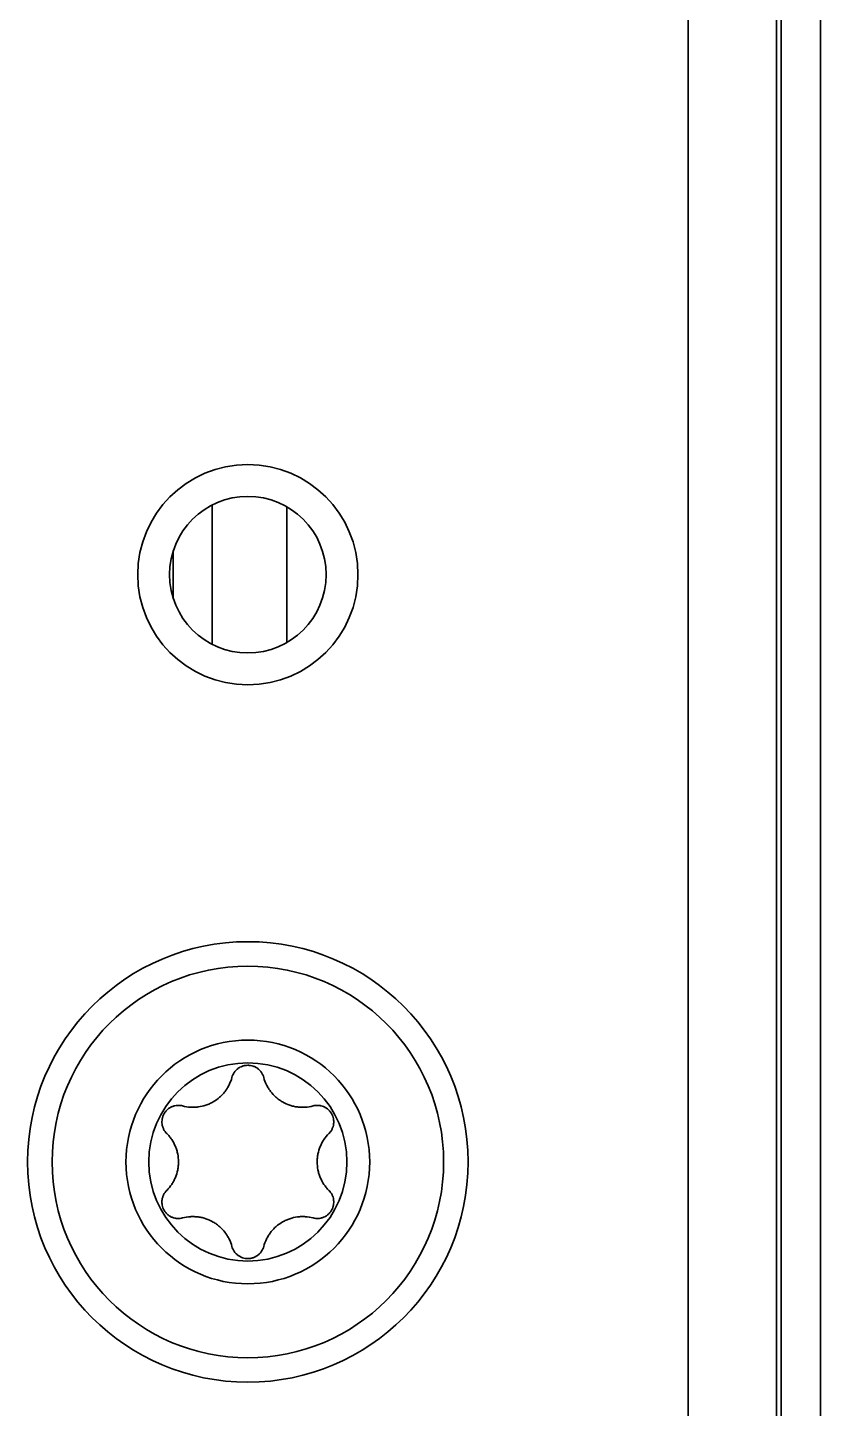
# Model space of a CAD drawing. Header units: millimetres. Extents: x -36 to 4467, y 2 to 3322.
# Drawn here: x 3077.97 to 3094.17, y 3100 to 3128.22 of the extents above; entities that cross this region are included whole.
import ezdxf

# ---------------------------------------------------------------- set-up
doc = ezdxf.new("R2010")
doc.units = ezdxf.units.MM
doc.layers.add('1', color=7, linetype='Continuous', true_color=0xffffff)

msp = doc.modelspace()

# ---------------------------------------------------------------- linework, layer by layer
at = {"layer": '1', "color": 7, "linetype": 'Continuous', "lineweight": 35}
for p, q in [((3093.373, 2760.742), (3093.373, 3180.236)), ((3094.173, 2760.594), (3094.173, 3180.236)), ((3091.473, 2652.038), (3091.473, 3178.038)), ((3093.273, 2546.379), (3093.273, 3159.238)), ((3081.747, 3118.463), (3081.747, 3115.611)), ((3083.273, 3115.65), (3083.273, 3118.422)), ((3080.95, 3117.53), (3080.95, 3116.544))]:
    msp.add_line(p, q, dxfattribs=at)
for centre, radius in [((3082.473, 3117.038), 1.6), ((3082.473, 3105.038), 4), ((3082.473, 3105.038), 2.49), ((3082.473, 3105.038), 2.025)]:
    msp.add_circle(centre, radius, dxfattribs=at)
for centre, radius, start, end in [((3082.473, 3117.038), 2.25, 90, 270), ((3082.473, 3117.038), 2.25, 270, 90), ((3082.473, 3105.038), 4.5, 90, 270), ((3082.473, 3105.038), 4.5, 270, 90)]:
    msp.add_arc(centre, radius, start, end, dxfattribs=at)
for points, knots in [([(3081.14, 3106.183), (3081.192, 3106.169), (3081.244, 3106.16), (3081.324, 3106.155), (3081.35, 3106.154), (3081.391, 3106.156), (3081.404, 3106.156), (3081.431, 3106.158), (3081.445, 3106.16), (3081.511, 3106.169), (3081.564, 3106.181), (3081.628, 3106.202), (3081.641, 3106.207), (3081.666, 3106.217), (3081.679, 3106.222), (3081.716, 3106.239), (3081.74, 3106.251), (3081.811, 3106.292), (3081.855, 3106.324), (3081.906, 3106.369), (3081.916, 3106.378), (3081.936, 3106.397), (3081.964, 3106.426), (3082.007, 3106.477), (3082.038, 3106.521), (3082.059, 3106.556), (3082.066, 3106.567), (3082.079, 3106.591), (3082.085, 3106.603), (3082.115, 3106.663), (3082.134, 3106.712), (3082.147, 3106.764)], [0, 0, 0, 0, 0.125, 0.125, 0.1875, 0.1875, 0.21875, 0.21875, 0.25, 0.25, 0.375, 0.375, 0.40625, 0.40625, 0.4375, 0.4375, 0.5, 0.5, 0.625, 0.625, 0.65625, 0.65625, 0.6875, 0.75, 0.8125, 0.8125, 0.84375, 0.84375, 0.875, 0.875, 1, 1, 1, 1]), ([(3082.147, 3106.764), (3082.152, 3106.782), (3082.164, 3106.816), (3082.182, 3106.847), (3082.197, 3106.87), (3082.202, 3106.878), (3082.214, 3106.892), (3082.22, 3106.899), (3082.238, 3106.919), (3082.252, 3106.931), (3082.273, 3106.948), (3082.281, 3106.954), (3082.297, 3106.964), (3082.304, 3106.968), (3082.329, 3106.981), (3082.346, 3106.989), (3082.372, 3106.998), (3082.381, 3107), (3082.399, 3107.005), (3082.408, 3107.007), (3082.435, 3107.012), (3082.454, 3107.013), (3082.481, 3107.013), (3082.491, 3107.013), (3082.509, 3107.011), (3082.519, 3107.01), (3082.546, 3107.006), (3082.564, 3107.001), (3082.59, 3106.992), (3082.599, 3106.989), (3082.616, 3106.981), (3082.624, 3106.977), (3082.648, 3106.964), (3082.664, 3106.954), (3082.686, 3106.937), (3082.693, 3106.931), (3082.706, 3106.919), (3082.713, 3106.912), (3082.732, 3106.892), (3082.743, 3106.878), (3082.758, 3106.855), (3082.763, 3106.847), (3082.772, 3106.831), (3082.776, 3106.823), (3082.787, 3106.799), (3082.793, 3106.782), (3082.798, 3106.764)], [0, 0, 0, 0, 0.0625, 0.125, 0.125, 0.15625, 0.15625, 0.1875, 0.1875, 0.25, 0.25, 0.28125, 0.28125, 0.3125, 0.3125, 0.375, 0.375, 0.40625, 0.40625, 0.4375, 0.4375, 0.5, 0.5, 0.53125, 0.53125, 0.5625, 0.5625, 0.625, 0.625, 0.65625, 0.65625, 0.6875, 0.6875, 0.75, 0.75, 0.78125, 0.78125, 0.8125, 0.8125, 0.875, 0.875, 0.90625, 0.90625, 0.9375, 0.9375, 1, 1, 1, 1]), ([(3082.798, 3106.764), (3082.812, 3106.712), (3082.83, 3106.663), (3082.865, 3106.591), (3082.878, 3106.568), (3082.899, 3106.534), (3082.907, 3106.522), (3082.922, 3106.5), (3082.93, 3106.489), (3082.971, 3106.436), (3083.007, 3106.396), (3083.058, 3106.352), (3083.069, 3106.343), (3083.09, 3106.326), (3083.101, 3106.318), (3083.134, 3106.294), (3083.157, 3106.279), (3083.228, 3106.238), (3083.277, 3106.216), (3083.342, 3106.194), (3083.355, 3106.19), (3083.381, 3106.182), (3083.42, 3106.172), (3083.486, 3106.16), (3083.54, 3106.156), (3083.58, 3106.155), (3083.594, 3106.155), (3083.621, 3106.155), (3083.634, 3106.156), (3083.701, 3106.16), (3083.753, 3106.169), (3083.805, 3106.183)], [0, 0, 0, 0, 0.125, 0.125, 0.1875, 0.1875, 0.21875, 0.21875, 0.25, 0.25, 0.375, 0.375, 0.40625, 0.40625, 0.4375, 0.4375, 0.5, 0.5, 0.625, 0.625, 0.65625, 0.65625, 0.6875, 0.75, 0.8125, 0.8125, 0.84375, 0.84375, 0.875, 0.875, 1, 1, 1, 1]), ([(3080.815, 3105.619), (3080.802, 3105.632), (3080.779, 3105.66), (3080.76, 3105.691), (3080.748, 3105.715), (3080.744, 3105.724), (3080.738, 3105.741), (3080.735, 3105.749), (3080.727, 3105.775), (3080.723, 3105.793), (3080.718, 3105.83), (3080.717, 3105.848), (3080.718, 3105.885), (3080.72, 3105.904), (3080.725, 3105.931), (3080.727, 3105.94), (3080.732, 3105.958), (3080.735, 3105.967), (3080.745, 3105.993), (3080.753, 3106.009), (3080.767, 3106.033), (3080.772, 3106.041), (3080.782, 3106.057), (3080.788, 3106.064), (3080.806, 3106.086), (3080.818, 3106.099), (3080.839, 3106.117), (3080.846, 3106.123), (3080.861, 3106.134), (3080.869, 3106.139), (3080.893, 3106.154), (3080.909, 3106.162), (3080.934, 3106.172), (3080.943, 3106.175), (3080.961, 3106.181), (3080.969, 3106.183), (3080.996, 3106.19), (3081.014, 3106.192), (3081.041, 3106.194), (3081.05, 3106.194), (3081.069, 3106.194), (3081.078, 3106.193), (3081.105, 3106.191), (3081.123, 3106.187), (3081.14, 3106.183)], [0, 0, 0, 0, 0.0625, 0.125, 0.125, 0.15625, 0.15625, 0.1875, 0.1875, 0.25, 0.25, 0.3125, 0.3125, 0.375, 0.375, 0.40625, 0.40625, 0.4375, 0.4375, 0.5, 0.5, 0.53125, 0.53125, 0.5625, 0.5625, 0.625, 0.625, 0.65625, 0.65625, 0.6875, 0.6875, 0.75, 0.75, 0.78125, 0.78125, 0.8125, 0.8125, 0.875, 0.875, 0.90625, 0.90625, 0.9375, 0.9375, 1, 1, 1, 1]), ([(3083.805, 3106.183), (3083.822, 3106.187), (3083.858, 3106.194), (3083.894, 3106.194), (3083.921, 3106.193), (3083.93, 3106.192), (3083.949, 3106.189), (3083.957, 3106.188), (3083.984, 3106.181), (3084.001, 3106.176), (3084.027, 3106.166), (3084.036, 3106.162), (3084.052, 3106.153), (3084.06, 3106.149), (3084.083, 3106.134), (3084.098, 3106.124), (3084.119, 3106.105), (3084.126, 3106.099), (3084.139, 3106.086), (3084.145, 3106.079), (3084.163, 3106.057), (3084.173, 3106.042), (3084.187, 3106.018), (3084.192, 3106.01), (3084.2, 3105.993), (3084.203, 3105.984), (3084.213, 3105.958), (3084.218, 3105.941), (3084.223, 3105.913), (3084.225, 3105.904), (3084.227, 3105.886), (3084.228, 3105.876), (3084.228, 3105.858), (3084.228, 3105.849), (3084.227, 3105.83), (3084.226, 3105.821), (3084.223, 3105.794), (3084.219, 3105.776), (3084.211, 3105.75), (3084.207, 3105.741), (3084.201, 3105.724), (3084.197, 3105.716), (3084.185, 3105.691), (3084.176, 3105.676), (3084.16, 3105.654), (3084.154, 3105.647), (3084.142, 3105.633), (3084.136, 3105.626), (3084.13, 3105.619)], [0, 0, 0, 0, 0.0625, 0.125, 0.125, 0.15625, 0.15625, 0.1875, 0.1875, 0.25, 0.25, 0.28125, 0.28125, 0.3125, 0.3125, 0.375, 0.375, 0.40625, 0.40625, 0.4375, 0.4375, 0.5, 0.5, 0.53125, 0.53125, 0.5625, 0.5625, 0.625, 0.625, 0.65625, 0.65625, 0.6875, 0.6875, 0.71875, 0.71875, 0.75, 0.75, 0.8125, 0.8125, 0.84375, 0.84375, 0.875, 0.875, 0.9375, 0.9375, 0.96875, 0.96875, 1, 1, 1, 1]), ([(3080.816, 3104.457), (3080.853, 3104.495), (3080.887, 3104.536), (3080.931, 3104.602), (3080.945, 3104.625), (3080.97, 3104.672), (3080.982, 3104.696), (3081.013, 3104.771), (3081.029, 3104.822), (3081.042, 3104.888), (3081.044, 3104.902), (3081.048, 3104.929), (3081.05, 3104.942), (3081.054, 3104.983), (3081.056, 3105.011), (3081.056, 3105.093), (3081.05, 3105.147), (3081.034, 3105.226), (3081.028, 3105.252), (3081.016, 3105.291), (3081.012, 3105.304), (3081.002, 3105.33), (3080.997, 3105.342), (3080.972, 3105.404), (3080.946, 3105.451), (3080.902, 3105.518), (3080.886, 3105.54), (3080.852, 3105.581), (3080.834, 3105.601), (3080.815, 3105.619)], [0, 0, 0, 0, 0.125, 0.125, 0.1875, 0.1875, 0.25, 0.25, 0.375, 0.375, 0.40625, 0.40625, 0.4375, 0.4375, 0.5, 0.5, 0.625, 0.625, 0.6875, 0.6875, 0.71875, 0.71875, 0.75, 0.75, 0.875, 0.875, 0.9375, 0.9375, 1, 1, 1, 1]), ([(3084.13, 3105.619), (3084.092, 3105.582), (3084.059, 3105.541), (3084.014, 3105.475), (3084, 3105.452), (3083.981, 3105.416), (3083.975, 3105.404), (3083.964, 3105.38), (3083.958, 3105.368), (3083.932, 3105.306), (3083.916, 3105.254), (3083.903, 3105.188), (3083.901, 3105.175), (3083.897, 3105.148), (3083.895, 3105.134), (3083.891, 3105.093), (3083.889, 3105.066), (3083.889, 3104.983), (3083.895, 3104.929), (3083.911, 3104.85), (3083.917, 3104.824), (3083.929, 3104.785), (3083.934, 3104.772), (3083.943, 3104.746), (3083.948, 3104.734), (3083.974, 3104.672), (3083.999, 3104.625), (3084.043, 3104.558), (3084.059, 3104.536), (3084.093, 3104.495), (3084.111, 3104.475), (3084.13, 3104.456)], [0, 0, 0, 0, 0.125, 0.125, 0.1875, 0.1875, 0.21875, 0.21875, 0.25, 0.25, 0.375, 0.375, 0.40625, 0.40625, 0.4375, 0.4375, 0.5, 0.5, 0.625, 0.625, 0.6875, 0.6875, 0.71875, 0.71875, 0.75, 0.75, 0.875, 0.875, 0.9375, 0.9375, 1, 1, 1, 1]), ([(3081.141, 3103.894), (3081.123, 3103.889), (3081.088, 3103.883), (3081.051, 3103.882), (3081.024, 3103.883), (3081.015, 3103.884), (3080.997, 3103.887), (3080.988, 3103.889), (3080.961, 3103.895), (3080.944, 3103.9), (3080.918, 3103.911), (3080.91, 3103.914), (3080.893, 3103.923), (3080.885, 3103.927), (3080.862, 3103.942), (3080.847, 3103.953), (3080.826, 3103.971), (3080.819, 3103.977), (3080.806, 3103.991), (3080.8, 3103.998), (3080.782, 3104.019), (3080.772, 3104.034), (3080.758, 3104.058), (3080.753, 3104.066), (3080.745, 3104.083), (3080.742, 3104.092), (3080.732, 3104.118), (3080.727, 3104.136), (3080.722, 3104.163), (3080.72, 3104.172), (3080.718, 3104.191), (3080.717, 3104.2), (3080.717, 3104.218), (3080.717, 3104.228), (3080.718, 3104.246), (3080.719, 3104.255), (3080.723, 3104.283), (3080.727, 3104.3), (3080.735, 3104.327), (3080.738, 3104.335), (3080.744, 3104.352), (3080.748, 3104.361), (3080.76, 3104.385), (3080.77, 3104.401), (3080.786, 3104.423), (3080.791, 3104.43), (3080.803, 3104.444), (3080.809, 3104.45), (3080.816, 3104.457)], [0, 0, 0, 0, 0.0625, 0.125, 0.125, 0.15625, 0.15625, 0.1875, 0.1875, 0.25, 0.25, 0.28125, 0.28125, 0.3125, 0.3125, 0.375, 0.375, 0.40625, 0.40625, 0.4375, 0.4375, 0.5, 0.5, 0.53125, 0.53125, 0.5625, 0.5625, 0.625, 0.625, 0.65625, 0.65625, 0.6875, 0.6875, 0.71875, 0.71875, 0.75, 0.75, 0.8125, 0.8125, 0.84375, 0.84375, 0.875, 0.875, 0.9375, 0.9375, 0.96875, 0.96875, 1, 1, 1, 1]), ([(3084.13, 3104.456), (3084.143, 3104.444), (3084.166, 3104.416), (3084.185, 3104.385), (3084.197, 3104.36), (3084.201, 3104.352), (3084.207, 3104.335), (3084.211, 3104.327), (3084.219, 3104.301), (3084.222, 3104.283), (3084.226, 3104.255), (3084.227, 3104.246), (3084.228, 3104.228), (3084.228, 3104.218), (3084.227, 3104.191), (3084.225, 3104.173), (3084.22, 3104.145), (3084.218, 3104.136), (3084.213, 3104.118), (3084.21, 3104.11), (3084.2, 3104.084), (3084.192, 3104.067), (3084.179, 3104.043), (3084.173, 3104.035), (3084.163, 3104.02), (3084.157, 3104.012), (3084.14, 3103.991), (3084.127, 3103.978), (3084.106, 3103.959), (3084.099, 3103.953), (3084.084, 3103.942), (3084.076, 3103.937), (3084.053, 3103.923), (3084.036, 3103.914), (3084.011, 3103.904), (3084.002, 3103.901), (3083.985, 3103.895), (3083.976, 3103.893), (3083.949, 3103.887), (3083.931, 3103.884), (3083.904, 3103.882), (3083.895, 3103.882), (3083.876, 3103.882), (3083.867, 3103.883), (3083.84, 3103.886), (3083.823, 3103.889), (3083.805, 3103.894)], [0, 0, 0, 0, 0.0625, 0.125, 0.125, 0.15625, 0.15625, 0.1875, 0.1875, 0.25, 0.25, 0.28125, 0.28125, 0.3125, 0.3125, 0.375, 0.375, 0.40625, 0.40625, 0.4375, 0.4375, 0.5, 0.5, 0.53125, 0.53125, 0.5625, 0.5625, 0.625, 0.625, 0.65625, 0.65625, 0.6875, 0.6875, 0.75, 0.75, 0.78125, 0.78125, 0.8125, 0.8125, 0.875, 0.875, 0.90625, 0.90625, 0.9375, 0.9375, 1, 1, 1, 1]), ([(3082.147, 3103.312), (3082.134, 3103.364), (3082.115, 3103.413), (3082.08, 3103.485), (3082.067, 3103.508), (3082.046, 3103.542), (3082.038, 3103.554), (3082.023, 3103.576), (3082.015, 3103.587), (3081.974, 3103.64), (3081.938, 3103.68), (3081.887, 3103.724), (3081.877, 3103.733), (3081.855, 3103.75), (3081.844, 3103.758), (3081.811, 3103.782), (3081.788, 3103.797), (3081.718, 3103.838), (3081.668, 3103.86), (3081.604, 3103.882), (3081.591, 3103.886), (3081.564, 3103.894), (3081.525, 3103.904), (3081.459, 3103.916), (3081.406, 3103.92), (3081.365, 3103.921), (3081.352, 3103.921), (3081.325, 3103.921), (3081.311, 3103.92), (3081.245, 3103.916), (3081.192, 3103.907), (3081.141, 3103.894)], [0, 0, 0, 0, 0.125, 0.125, 0.1875, 0.1875, 0.21875, 0.21875, 0.25, 0.25, 0.375, 0.375, 0.40625, 0.40625, 0.4375, 0.4375, 0.5, 0.5, 0.625, 0.625, 0.65625, 0.65625, 0.6875, 0.75, 0.8125, 0.8125, 0.84375, 0.84375, 0.875, 0.875, 1, 1, 1, 1]), ([(3083.805, 3103.894), (3083.753, 3103.907), (3083.701, 3103.916), (3083.621, 3103.921), (3083.595, 3103.922), (3083.555, 3103.921), (3083.541, 3103.92), (3083.514, 3103.918), (3083.501, 3103.916), (3083.434, 3103.908), (3083.382, 3103.896), (3083.317, 3103.874), (3083.305, 3103.869), (3083.279, 3103.86), (3083.267, 3103.854), (3083.229, 3103.837), (3083.205, 3103.825), (3083.135, 3103.784), (3083.091, 3103.753), (3083.039, 3103.708), (3083.029, 3103.698), (3083.01, 3103.679), (3082.981, 3103.65), (3082.938, 3103.599), (3082.907, 3103.555), (3082.886, 3103.521), (3082.879, 3103.509), (3082.866, 3103.486), (3082.86, 3103.474), (3082.83, 3103.414), (3082.812, 3103.364), (3082.798, 3103.313)], [0, 0, 0, 0, 0.125, 0.125, 0.1875, 0.1875, 0.21875, 0.21875, 0.25, 0.25, 0.375, 0.375, 0.40625, 0.40625, 0.4375, 0.4375, 0.5, 0.5, 0.625, 0.625, 0.65625, 0.65625, 0.6875, 0.75, 0.8125, 0.8125, 0.84375, 0.84375, 0.875, 0.875, 1, 1, 1, 1]), ([(3082.798, 3103.312), (3082.793, 3103.295), (3082.781, 3103.261), (3082.763, 3103.229), (3082.748, 3103.206), (3082.743, 3103.199), (3082.731, 3103.184), (3082.726, 3103.177), (3082.707, 3103.157), (3082.694, 3103.145), (3082.672, 3103.128), (3082.664, 3103.123), (3082.649, 3103.113), (3082.641, 3103.108), (3082.617, 3103.095), (3082.6, 3103.087), (3082.573, 3103.078), (3082.564, 3103.076), (3082.546, 3103.071), (3082.537, 3103.069), (3082.51, 3103.065), (3082.492, 3103.063), (3082.464, 3103.063), (3082.454, 3103.063), (3082.436, 3103.065), (3082.427, 3103.066), (3082.399, 3103.071), (3082.381, 3103.075), (3082.355, 3103.084), (3082.346, 3103.087), (3082.329, 3103.095), (3082.321, 3103.099), (3082.297, 3103.112), (3082.281, 3103.122), (3082.26, 3103.139), (3082.252, 3103.145), (3082.239, 3103.157), (3082.232, 3103.164), (3082.214, 3103.184), (3082.202, 3103.198), (3082.187, 3103.221), (3082.183, 3103.228), (3082.174, 3103.244), (3082.17, 3103.253), (3082.158, 3103.277), (3082.152, 3103.294), (3082.148, 3103.312)], [0, 0, 0, 0, 0.0625, 0.125, 0.125, 0.15625, 0.15625, 0.1875, 0.1875, 0.25, 0.25, 0.28125, 0.28125, 0.3125, 0.3125, 0.375, 0.375, 0.40625, 0.40625, 0.4375, 0.4375, 0.5, 0.5, 0.53125, 0.53125, 0.5625, 0.5625, 0.625, 0.625, 0.65625, 0.65625, 0.6875, 0.6875, 0.75, 0.75, 0.78125, 0.78125, 0.8125, 0.8125, 0.875, 0.875, 0.90625, 0.90625, 0.9375, 0.9375, 1, 1, 1, 1])]:
    msp.add_open_spline(points, degree=3, knots=knots, dxfattribs=at)

doc.saveas('drawing.dxf')
